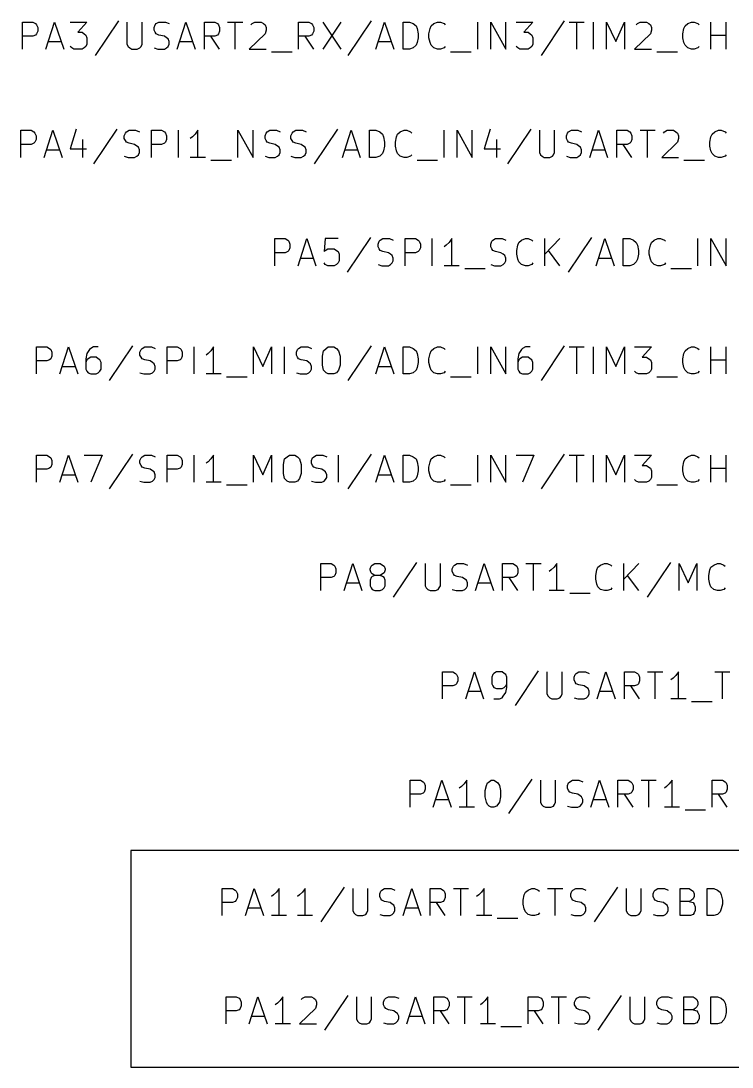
# Model space of a CAD drawing. Extents: x 4000 to 326700, y 4000 to 230000.
# Drawn here: x 119970 to 133110, y 163500 to 182820 of the extents above; entities that cross this region are included whole.
import ezdxf

# ---------------------------------------------------------------- set-up
doc = ezdxf.new("R2010")
doc.units = 0
doc.layers.add('CYAN', color=4, linetype='CONTINUOUS')
doc.layers.add('RED', color=5, linetype='CONTINUOUS')

msp = doc.modelspace()

# ---------------------------------------------------------------- linework, layer by layer
at = {"layer": 'CYAN'}
for p, q in [((120000, 182300), (120000, 182800)), ((120000, 182800), (120190, 182800)), ((120190, 182800), (120240, 182770)), ((120240, 182770), (120260, 182750)), ((120430, 182300), (120590, 182800)), ((120590, 182800), (120760, 182300)), ((120880, 182800), (121190, 182800)), ((121190, 182800), (121020, 182610)), ((121770, 182820), (121340, 182180)), ((121930, 182800), (121930, 182390)), ((122210, 182390), (122210, 182800)), ((122450, 182750), (122470, 182770)), ((122470, 182770), (122520, 182800)), ((122520, 182800), (122640, 182800)), ((122640, 182800), (122710, 182770)), ((122860, 182300), (123020, 182800)), ((123020, 182800), (123190, 182300)), ((123360, 182300), (123360, 182800)), ((123360, 182800), (123550, 182800)), ((123550, 182800), (123600, 182770)), ((123600, 182770), (123620, 182750)), ((123790, 182800), (124070, 182800)), ((123930, 182300), (123930, 182800)), ((124220, 182750), (124240, 182770)), ((124240, 182770), (124290, 182800)), ((124290, 182800), (124410, 182800)), ((124410, 182800), (124450, 182770)), ((124450, 182770), (124480, 182750)), ((125100, 182300), (125100, 182800)), ((125100, 182800), (125290, 182800)), ((125290, 182800), (125340, 182770)), ((125340, 182770), (125360, 182750)), ((125550, 182800), (125880, 182300)), ((125880, 182800), (125550, 182300)), ((126440, 182820), (126010, 182180)), ((126530, 182300), (126690, 182800)), ((126690, 182800), (126860, 182300)), ((127030, 182300), (127030, 182800)), ((127030, 182800), (127150, 182800)), ((127150, 182800), (127220, 182770)), ((127220, 182770), (127270, 182730)), ((127550, 182730), (127600, 182770)), ((127600, 182770), (127670, 182800)), ((127670, 182800), (127720, 182800)), ((127720, 182800), (127790, 182770)), ((127790, 182770), (127810, 182750)), ((128410, 182300), (128410, 182800)), ((128650, 182300), (128650, 182800)), ((128650, 182800), (128930, 182300)), ((128930, 182300), (128930, 182800)), ((129120, 182800), (129430, 182800)), ((129430, 182800), (129260, 182610)), ((130010, 182820), (129580, 182180)), ((130100, 182800), (130380, 182800)), ((130240, 182300), (130240, 182800)), ((130550, 182300), (130550, 182800)), ((130790, 182300), (130790, 182800)), ((130790, 182800), (130960, 182440)), ((130960, 182440), (131120, 182800)), ((131120, 182800), (131120, 182300)), ((131340, 182750), (131360, 182770)), ((131360, 182770), (131410, 182800)), ((131410, 182800), (131530, 182800)), ((131530, 182800), (131570, 182770)), ((131570, 182770), (131600, 182750)), ((132240, 182730), (132290, 182770)), ((132290, 182770), (132360, 182800)), ((132360, 182800), (132410, 182800)), ((132410, 182800), (132480, 182770)), ((132480, 182770), (132500, 182750)), ((132720, 182300), (132720, 182800)), ((133000, 182300), (133000, 182800)), ((120260, 182580), (120240, 182560)), ((120260, 182750), (120280, 182700)), ((120280, 182630), (120260, 182580)), ((120280, 182700), (120280, 182630)), ((121020, 182610), (121100, 182610)), ((121100, 182610), (121140, 182580)), ((121140, 182580), (121170, 182560)), ((122430, 182700), (122450, 182750)), ((122430, 182650), (122430, 182700)), ((122450, 182610), (122430, 182650)), ((122470, 182580), (122450, 182610)), ((122520, 182560), (122470, 182580)), ((123620, 182580), (123600, 182560)), ((123620, 182750), (123640, 182700)), ((123640, 182630), (123620, 182580)), ((123640, 182700), (123640, 182630)), ((124480, 182580), (124190, 182300)), ((124480, 182750), (124500, 182700)), ((124500, 182650), (124480, 182580)), ((124500, 182700), (124500, 182650)), ((125360, 182580), (125340, 182560)), ((125360, 182750), (125380, 182700)), ((125380, 182630), (125360, 182580)), ((125380, 182700), (125380, 182630)), ((127270, 182730), (127290, 182680)), ((127290, 182680), (127310, 182580)), ((127310, 182580), (127310, 182510)), ((127510, 182580), (127530, 182680)), ((127510, 182510), (127510, 182580)), ((127530, 182680), (127550, 182730)), ((129260, 182610), (129340, 182610)), ((129340, 182610), (129380, 182580)), ((129380, 182580), (129410, 182560)), ((131600, 182580), (131310, 182300)), ((131600, 182750), (131620, 182700)), ((131620, 182650), (131600, 182580)), ((131620, 182700), (131620, 182650)), ((132200, 182580), (132220, 182680)), ((132200, 182510), (132200, 182580)), ((132220, 182680), (132240, 182730)), ((120190, 182540), (120000, 182540)), ((120240, 182560), (120190, 182540)), ((120480, 182440), (120710, 182440)), ((121170, 182560), (121190, 182510)), ((121190, 182390), (121170, 182350)), ((121190, 182510), (121190, 182390)), ((121930, 182390), (121950, 182350)), ((122190, 182350), (122210, 182390)), ((122620, 182540), (122520, 182560)), ((122660, 182510), (122620, 182540)), ((122690, 182490), (122660, 182510)), ((122710, 182440), (122690, 182490)), ((122690, 182350), (122710, 182390)), ((122710, 182390), (122710, 182440)), ((122910, 182440), (123140, 182440)), ((123550, 182540), (123360, 182540)), ((123640, 182300), (123480, 182540)), ((123600, 182560), (123550, 182540)), ((125290, 182540), (125100, 182540)), ((125380, 182300), (125220, 182540)), ((125340, 182560), (125290, 182540)), ((126580, 182440), (126810, 182440)), ((127290, 182420), (127270, 182370)), ((127310, 182510), (127290, 182420)), ((127530, 182420), (127510, 182510)), ((127550, 182370), (127530, 182420)), ((129410, 182560), (129430, 182510)), ((129430, 182390), (129410, 182350)), ((129430, 182510), (129430, 182390)), ((132220, 182420), (132200, 182510)), ((132240, 182370), (132220, 182420)), ((132720, 182560), (133000, 182560)), ((120910, 182320), (120880, 182350)), ((120950, 182300), (120910, 182320)), ((121100, 182300), (120950, 182300)), ((121140, 182320), (121100, 182300)), ((121170, 182350), (121140, 182320)), ((121950, 182350), (121980, 182320)), ((121980, 182320), (122020, 182300)), ((122020, 182300), (122120, 182300)), ((122120, 182300), (122170, 182320)), ((122170, 182320), (122190, 182350)), ((122430, 182320), (122500, 182300)), ((122500, 182300), (122620, 182300)), ((122620, 182300), (122660, 182320)), ((122660, 182320), (122690, 182350)), ((124190, 182300), (124500, 182300)), ((124600, 182250), (124980, 182250)), ((127150, 182300), (127030, 182300)), ((127220, 182320), (127150, 182300)), ((127270, 182370), (127220, 182320)), ((127600, 182320), (127550, 182370)), ((127670, 182300), (127600, 182320)), ((127720, 182300), (127670, 182300)), ((127790, 182320), (127720, 182300)), ((127810, 182350), (127790, 182320)), ((127910, 182250), (128290, 182250)), ((129150, 182320), (129120, 182350)), ((129190, 182300), (129150, 182320)), ((129340, 182300), (129190, 182300)), ((129380, 182320), (129340, 182300)), ((129410, 182350), (129380, 182320)), ((131310, 182300), (131620, 182300)), ((131720, 182250), (132100, 182250)), ((132290, 182320), (132240, 182370)), ((132360, 182300), (132290, 182320)), ((132410, 182300), (132360, 182300)), ((132480, 182320), (132410, 182300)), ((132500, 182350), (132480, 182320)), ((119970, 180300), (119970, 180800)), ((119970, 180800), (120160, 180800)), ((120160, 180800), (120210, 180770)), ((120210, 180770), (120230, 180750)), ((120230, 180750), (120250, 180700)), ((120250, 180700), (120250, 180630)), ((120400, 180300), (120560, 180800)), ((120560, 180800), (120730, 180300)), ((120990, 180820), (120880, 180460)), ((121740, 180820), (121310, 180180)), ((121880, 180700), (121900, 180750)), ((121880, 180650), (121880, 180700)), ((121900, 180610), (121880, 180650)), ((121900, 180750), (121920, 180770)), ((121920, 180770), (121970, 180800)), ((121970, 180800), (122090, 180800)), ((122090, 180800), (122160, 180770)), ((122380, 180300), (122380, 180800)), ((122380, 180800), (122570, 180800)), ((122570, 180800), (122620, 180770)), ((122620, 180770), (122640, 180750)), ((122640, 180750), (122660, 180700)), ((122660, 180700), (122660, 180630)), ((122880, 180300), (122880, 180800)), ((123140, 180680), (123100, 180650)), ((123190, 180730), (123140, 180680)), ((123240, 180800), (123190, 180730)), ((123240, 180300), (123240, 180800)), ((123980, 180300), (123980, 180800)), ((123980, 180800), (124260, 180300)), ((124260, 180300), (124260, 180800)), ((124480, 180700), (124500, 180750)), ((124480, 180650), (124480, 180700)), ((124500, 180610), (124480, 180650)), ((124500, 180750), (124520, 180770)), ((124520, 180770), (124570, 180800)), ((124570, 180800), (124690, 180800)), ((124690, 180800), (124760, 180770)), ((124960, 180700), (124980, 180750)), ((124960, 180650), (124960, 180700)), ((124980, 180610), (124960, 180650)), ((124980, 180750), (125000, 180770)), ((125000, 180770), (125050, 180800)), ((125050, 180800), (125170, 180800)), ((125170, 180800), (125240, 180770)), ((125820, 180820), (125390, 180180)), ((125910, 180300), (126070, 180800)), ((126070, 180800), (126240, 180300)), ((126410, 180300), (126410, 180800)), ((126410, 180800), (126530, 180800)), ((126530, 180800), (126600, 180770)), ((126600, 180770), (126650, 180730)), ((126650, 180730), (126670, 180680)), ((126670, 180680), (126690, 180580)), ((126890, 180580), (126910, 180680)), ((126910, 180680), (126930, 180730)), ((126930, 180730), (126980, 180770)), ((126980, 180770), (127050, 180800)), ((127050, 180800), (127100, 180800)), ((127100, 180800), (127170, 180770)), ((127170, 180770), (127190, 180750)), ((127790, 180300), (127790, 180800)), ((128030, 180300), (128030, 180800)), ((128030, 180800), (128310, 180300)), ((128310, 180300), (128310, 180800)), ((128640, 180820), (128530, 180460)), ((129390, 180820), (128960, 180180)), ((129550, 180800), (129550, 180390)), ((129830, 180390), (129830, 180800)), ((130050, 180700), (130070, 180750)), ((130050, 180650), (130050, 180700)), ((130070, 180610), (130050, 180650)), ((130070, 180750), (130090, 180770)), ((130090, 180770), (130140, 180800)), ((130140, 180800), (130260, 180800)), ((130260, 180800), (130330, 180770)), ((130480, 180300), (130640, 180800)), ((130640, 180800), (130810, 180300)), ((130980, 180300), (130980, 180800)), ((130980, 180800), (131170, 180800)), ((131170, 180800), (131220, 180770)), ((131220, 180770), (131240, 180750)), ((131240, 180750), (131260, 180700)), ((131260, 180700), (131260, 180630)), ((131410, 180800), (131690, 180800)), ((131550, 180300), (131550, 180800)), ((131840, 180750), (131860, 180770)), ((131860, 180770), (131910, 180800)), ((131910, 180800), (132030, 180800)), ((132030, 180800), (132070, 180770)), ((132070, 180770), (132100, 180750)), ((132100, 180750), (132120, 180700)), ((132120, 180650), (132100, 180580)), ((132120, 180700), (132120, 180650)), ((132700, 180580), (132720, 180680)), ((132720, 180680), (132740, 180730)), ((132740, 180730), (132790, 180770)), ((132790, 180770), (132860, 180800)), ((132860, 180800), (132910, 180800)), ((132910, 180800), (132980, 180770)), ((132980, 180770), (133000, 180750)), ((120160, 180540), (119970, 180540)), ((120210, 180560), (120160, 180540)), ((120230, 180580), (120210, 180560)), ((120250, 180630), (120230, 180580)), ((120880, 180460), (121180, 180460)), ((121110, 180630), (121110, 180300)), ((121920, 180580), (121900, 180610)), ((121970, 180560), (121920, 180580)), ((122070, 180540), (121970, 180560)), ((122110, 180510), (122070, 180540)), ((122140, 180490), (122110, 180510)), ((122160, 180440), (122140, 180490)), ((122570, 180540), (122380, 180540)), ((122620, 180560), (122570, 180540)), ((122640, 180580), (122620, 180560)), ((122660, 180630), (122640, 180580)), ((124520, 180580), (124500, 180610)), ((124570, 180560), (124520, 180580)), ((124670, 180540), (124570, 180560)), ((124710, 180510), (124670, 180540)), ((124740, 180490), (124710, 180510)), ((124760, 180440), (124740, 180490)), ((125000, 180580), (124980, 180610)), ((125050, 180560), (125000, 180580)), ((125150, 180540), (125050, 180560)), ((125190, 180510), (125150, 180540)), ((125220, 180490), (125190, 180510)), ((125240, 180440), (125220, 180490)), ((126690, 180510), (126670, 180420)), ((126690, 180580), (126690, 180510)), ((126890, 180510), (126890, 180580)), ((126910, 180420), (126890, 180510)), ((128530, 180460), (128830, 180460)), ((128760, 180630), (128760, 180300)), ((130090, 180580), (130070, 180610)), ((130140, 180560), (130090, 180580)), ((130240, 180540), (130140, 180560)), ((130280, 180510), (130240, 180540)), ((130310, 180490), (130280, 180510)), ((130330, 180440), (130310, 180490)), ((131170, 180540), (130980, 180540)), ((131260, 180300), (131100, 180540)), ((131220, 180560), (131170, 180540)), ((131240, 180580), (131220, 180560)), ((131260, 180630), (131240, 180580)), ((132100, 180580), (131810, 180300)), ((132700, 180510), (132700, 180580)), ((132720, 180420), (132700, 180510)), ((120450, 180440), (120680, 180440)), ((121880, 180320), (121950, 180300)), ((121950, 180300), (122070, 180300)), ((122070, 180300), (122110, 180320)), ((122110, 180320), (122140, 180350)), ((122140, 180350), (122160, 180390)), ((122160, 180390), (122160, 180440)), ((123380, 180300), (123100, 180300)), ((124480, 180320), (124550, 180300)), ((124550, 180300), (124670, 180300)), ((124670, 180300), (124710, 180320)), ((124710, 180320), (124740, 180350)), ((124740, 180350), (124760, 180390)), ((124760, 180390), (124760, 180440)), ((124960, 180320), (125030, 180300)), ((125030, 180300), (125150, 180300)), ((125150, 180300), (125190, 180320)), ((125190, 180320), (125220, 180350)), ((125220, 180350), (125240, 180390)), ((125240, 180390), (125240, 180440)), ((125960, 180440), (126190, 180440)), ((126530, 180300), (126410, 180300)), ((126600, 180320), (126530, 180300)), ((126650, 180370), (126600, 180320)), ((126670, 180420), (126650, 180370)), ((126930, 180370), (126910, 180420)), ((126980, 180320), (126930, 180370)), ((127050, 180300), (126980, 180320)), ((127100, 180300), (127050, 180300)), ((127170, 180320), (127100, 180300)), ((127190, 180350), (127170, 180320)), ((129550, 180390), (129570, 180350)), ((129570, 180350), (129600, 180320)), ((129600, 180320), (129640, 180300)), ((129640, 180300), (129740, 180300)), ((129740, 180300), (129790, 180320)), ((129790, 180320), (129810, 180350)), ((129810, 180350), (129830, 180390)), ((130050, 180320), (130120, 180300)), ((130120, 180300), (130240, 180300)), ((130240, 180300), (130280, 180320)), ((130280, 180320), (130310, 180350)), ((130310, 180350), (130330, 180390)), ((130330, 180390), (130330, 180440)), ((130530, 180440), (130760, 180440)), ((131810, 180300), (132120, 180300)), ((132740, 180370), (132720, 180420)), ((132790, 180320), (132740, 180370)), ((132860, 180300), (132790, 180320)), ((132910, 180300), (132860, 180300)), ((132980, 180320), (132910, 180300)), ((133000, 180350), (132980, 180320)), ((123480, 180250), (123860, 180250)), ((127290, 180250), (127670, 180250)), ((132220, 180250), (132600, 180250)), ((124660, 178300), (124660, 178800)), ((124660, 178800), (124850, 178800)), ((124850, 178800), (124900, 178770)), ((124900, 178770), (124920, 178750)), ((124920, 178750), (124940, 178700)), ((125090, 178300), (125250, 178800)), ((125250, 178800), (125420, 178300)), ((125590, 178800), (125570, 178560)), ((125830, 178800), (125590, 178800)), ((126430, 178820), (126000, 178180)), ((126570, 178700), (126590, 178750)), ((126590, 178750), (126610, 178770)), ((126610, 178770), (126660, 178800)), ((126660, 178800), (126780, 178800)), ((126780, 178800), (126850, 178770)), ((127070, 178300), (127070, 178800)), ((127070, 178800), (127260, 178800)), ((127260, 178800), (127310, 178770)), ((127310, 178770), (127330, 178750)), ((127330, 178750), (127350, 178700)), ((127570, 178300), (127570, 178800)), ((127880, 178730), (127830, 178680)), ((127930, 178800), (127880, 178730)), ((127930, 178300), (127930, 178800)), ((128650, 178700), (128670, 178750)), ((128670, 178750), (128690, 178770)), ((128690, 178770), (128740, 178800)), ((128740, 178800), (128860, 178800)), ((128860, 178800), (128930, 178770)), ((129150, 178680), (129170, 178730)), ((129170, 178730), (129220, 178770)), ((129220, 178770), (129290, 178800)), ((129290, 178800), (129340, 178800)), ((129340, 178800), (129410, 178770)), ((129410, 178770), (129430, 178750)), ((129650, 178300), (129650, 178800)), ((129930, 178800), (129650, 178510)), ((130510, 178820), (130080, 178180)), ((130600, 178300), (130760, 178800)), ((130760, 178800), (130930, 178300)), ((131100, 178300), (131100, 178800)), ((131100, 178800), (131220, 178800)), ((131220, 178800), (131290, 178770)), ((131290, 178770), (131340, 178730)), ((131340, 178730), (131360, 178680)), ((131600, 178680), (131620, 178730)), ((131620, 178730), (131670, 178770)), ((131670, 178770), (131740, 178800)), ((131740, 178800), (131790, 178800)), ((131790, 178800), (131860, 178770)), ((131860, 178770), (131880, 178750)), ((132480, 178300), (132480, 178800)), ((132720, 178300), (132720, 178800)), ((132720, 178800), (133000, 178300)), ((133000, 178300), (133000, 178800)), ((124850, 178540), (124660, 178540)), ((124900, 178560), (124850, 178540)), ((124920, 178580), (124900, 178560)), ((124940, 178630), (124920, 178580)), ((124940, 178700), (124940, 178630)), ((125570, 178560), (125590, 178580)), ((125590, 178580), (125640, 178610)), ((125640, 178610), (125760, 178610)), ((125760, 178610), (125800, 178580)), ((125800, 178580), (125830, 178560)), ((125830, 178560), (125850, 178510)), ((126570, 178650), (126570, 178700)), ((126590, 178610), (126570, 178650)), ((126610, 178580), (126590, 178610)), ((126660, 178560), (126610, 178580)), ((126760, 178540), (126660, 178560)), ((126800, 178510), (126760, 178540)), ((127260, 178540), (127070, 178540)), ((127310, 178560), (127260, 178540)), ((127330, 178580), (127310, 178560)), ((127350, 178630), (127330, 178580)), ((127350, 178700), (127350, 178630)), ((127830, 178680), (127790, 178650)), ((128650, 178650), (128650, 178700)), ((128670, 178610), (128650, 178650)), ((128690, 178580), (128670, 178610)), ((128740, 178560), (128690, 178580)), ((128840, 178540), (128740, 178560)), ((128880, 178510), (128840, 178540)), ((129130, 178580), (129150, 178680)), ((129130, 178510), (129130, 178580)), ((129930, 178300), (129720, 178580)), ((131360, 178680), (131380, 178580)), ((131380, 178580), (131380, 178510)), ((131580, 178580), (131600, 178680)), ((131580, 178510), (131580, 178580)), ((125140, 178440), (125370, 178440)), ((125590, 178320), (125570, 178350)), ((125830, 178350), (125800, 178320)), ((125850, 178390), (125830, 178350)), ((125850, 178510), (125850, 178390)), ((126830, 178490), (126800, 178510)), ((126800, 178320), (126830, 178350)), ((126850, 178440), (126830, 178490)), ((126830, 178350), (126850, 178390)), ((126850, 178390), (126850, 178440)), ((128910, 178490), (128880, 178510)), ((128880, 178320), (128910, 178350)), ((128930, 178440), (128910, 178490)), ((128910, 178350), (128930, 178390)), ((128930, 178390), (128930, 178440)), ((129150, 178420), (129130, 178510)), ((129170, 178370), (129150, 178420)), ((129220, 178320), (129170, 178370)), ((129430, 178350), (129410, 178320)), ((130650, 178440), (130880, 178440)), ((131340, 178370), (131290, 178320)), ((131360, 178420), (131340, 178370)), ((131380, 178510), (131360, 178420)), ((131600, 178420), (131580, 178510)), ((131620, 178370), (131600, 178420)), ((131670, 178320), (131620, 178370)), ((131880, 178350), (131860, 178320)), ((125640, 178300), (125590, 178320)), ((125760, 178300), (125640, 178300)), ((125800, 178320), (125760, 178300)), ((126570, 178320), (126640, 178300)), ((126640, 178300), (126760, 178300)), ((126760, 178300), (126800, 178320)), ((128070, 178300), (127790, 178300)), ((128170, 178250), (128550, 178250)), ((128650, 178320), (128720, 178300)), ((128720, 178300), (128840, 178300)), ((128840, 178300), (128880, 178320)), ((129290, 178300), (129220, 178320)), ((129340, 178300), (129290, 178300)), ((129410, 178320), (129340, 178300)), ((131220, 178300), (131100, 178300)), ((131290, 178320), (131220, 178300)), ((131740, 178300), (131670, 178320)), ((131790, 178300), (131740, 178300)), ((131860, 178320), (131790, 178300)), ((131980, 178250), (132360, 178250)), ((120260, 176300), (120260, 176800)), ((120260, 176800), (120450, 176800)), ((120450, 176800), (120500, 176770)), ((120690, 176300), (120850, 176800)), ((120850, 176800), (121020, 176300)), ((121310, 176800), (121260, 176770)), ((121400, 176800), (121310, 176800)), ((122030, 176820), (121600, 176180)), ((122210, 176770), (122260, 176800)), ((122260, 176800), (122380, 176800)), ((122380, 176800), (122450, 176770)), ((122670, 176300), (122670, 176800)), ((122670, 176800), (122860, 176800)), ((122860, 176800), (122910, 176770)), ((123170, 176300), (123170, 176800)), ((123530, 176800), (123480, 176730)), ((123530, 176300), (123530, 176800)), ((124270, 176300), (124270, 176800)), ((124270, 176800), (124440, 176440)), ((124440, 176440), (124600, 176800)), ((124600, 176800), (124600, 176300)), ((124840, 176300), (124840, 176800)), ((125100, 176770), (125150, 176800)), ((125150, 176800), (125270, 176800)), ((125270, 176800), (125340, 176770)), ((125610, 176770), (125650, 176800)), ((125650, 176800), (125750, 176800)), ((125750, 176800), (125800, 176770)), ((126440, 176820), (126010, 176180)), ((126530, 176300), (126690, 176800)), ((126690, 176800), (126860, 176300)), ((127030, 176300), (127030, 176800)), ((127030, 176800), (127150, 176800)), ((127150, 176800), (127220, 176770)), ((127600, 176770), (127670, 176800)), ((127670, 176800), (127720, 176800)), ((127720, 176800), (127790, 176770)), ((128410, 176300), (128410, 176800)), ((128650, 176300), (128650, 176800)), ((128650, 176800), (128930, 176300)), ((128930, 176300), (128930, 176800)), ((129290, 176800), (129240, 176770)), ((129380, 176800), (129290, 176800)), ((130010, 176820), (129580, 176180)), ((130100, 176800), (130380, 176800)), ((130240, 176300), (130240, 176800)), ((130550, 176300), (130550, 176800)), ((130790, 176300), (130790, 176800)), ((130790, 176800), (130960, 176440)), ((130960, 176440), (131120, 176800)), ((131120, 176800), (131120, 176300)), ((131310, 176800), (131620, 176800)), ((131620, 176800), (131450, 176610)), ((132290, 176770), (132360, 176800)), ((132360, 176800), (132410, 176800)), ((132410, 176800), (132480, 176770)), ((132720, 176300), (132720, 176800)), ((133000, 176300), (133000, 176800)), ((120500, 176770), (120520, 176750)), ((120520, 176750), (120540, 176700)), ((120540, 176630), (120520, 176580)), ((120540, 176700), (120540, 176630)), ((121190, 176680), (121170, 176580)), ((121240, 176750), (121190, 176680)), ((121260, 176610), (121210, 176580)), ((121260, 176770), (121240, 176750)), ((121360, 176610), (121260, 176610)), ((121400, 176580), (121360, 176610)), ((122170, 176700), (122190, 176750)), ((122170, 176650), (122170, 176700)), ((122190, 176610), (122170, 176650)), ((122190, 176750), (122210, 176770)), ((122210, 176580), (122190, 176610)), ((122910, 176770), (122930, 176750)), ((122930, 176750), (122950, 176700)), ((122950, 176630), (122930, 176580)), ((122950, 176700), (122950, 176630)), ((123430, 176680), (123390, 176650)), ((123480, 176730), (123430, 176680)), ((125060, 176700), (125080, 176750)), ((125060, 176650), (125060, 176700)), ((125080, 176610), (125060, 176650)), ((125080, 176750), (125100, 176770)), ((125100, 176580), (125080, 176610)), ((125540, 176630), (125560, 176730)), ((125540, 176460), (125540, 176630)), ((125560, 176730), (125610, 176770)), ((125800, 176770), (125840, 176730)), ((125840, 176730), (125870, 176630)), ((125870, 176630), (125870, 176460)), ((127220, 176770), (127270, 176730)), ((127270, 176730), (127290, 176680)), ((127290, 176680), (127310, 176580)), ((127510, 176580), (127530, 176680)), ((127530, 176680), (127550, 176730)), ((127550, 176730), (127600, 176770)), ((127790, 176770), (127810, 176750)), ((129170, 176680), (129150, 176580)), ((129220, 176750), (129170, 176680)), ((129240, 176610), (129190, 176580)), ((129240, 176770), (129220, 176750)), ((129340, 176610), (129240, 176610)), ((129380, 176580), (129340, 176610)), ((131450, 176610), (131530, 176610)), ((131530, 176610), (131570, 176580)), ((132200, 176580), (132220, 176680)), ((132220, 176680), (132240, 176730)), ((132240, 176730), (132290, 176770)), ((132480, 176770), (132500, 176750)), ((120450, 176540), (120260, 176540)), ((120500, 176560), (120450, 176540)), ((120520, 176580), (120500, 176560)), ((120740, 176440), (120970, 176440)), ((121170, 176580), (121170, 176390)), ((121190, 176560), (121170, 176510)), ((121210, 176580), (121190, 176560)), ((121430, 176560), (121400, 176580)), ((121450, 176510), (121430, 176560)), ((121450, 176390), (121450, 176510)), ((122260, 176560), (122210, 176580)), ((122360, 176540), (122260, 176560)), ((122400, 176510), (122360, 176540)), ((122430, 176490), (122400, 176510)), ((122450, 176440), (122430, 176490)), ((122450, 176390), (122450, 176440)), ((122860, 176540), (122670, 176540)), ((122910, 176560), (122860, 176540)), ((122930, 176580), (122910, 176560)), ((125150, 176560), (125100, 176580)), ((125250, 176540), (125150, 176560)), ((125290, 176510), (125250, 176540)), ((125320, 176490), (125290, 176510)), ((125340, 176440), (125320, 176490)), ((125340, 176390), (125340, 176440)), ((125560, 176370), (125540, 176460)), ((125870, 176460), (125840, 176370)), ((126580, 176440), (126810, 176440)), ((127290, 176420), (127270, 176370)), ((127310, 176510), (127290, 176420)), ((127310, 176580), (127310, 176510)), ((127510, 176510), (127510, 176580)), ((127530, 176420), (127510, 176510)), ((127550, 176370), (127530, 176420)), ((129150, 176580), (129150, 176390)), ((129170, 176560), (129150, 176510)), ((129190, 176580), (129170, 176560)), ((129410, 176560), (129380, 176580)), ((129430, 176510), (129410, 176560)), ((129430, 176390), (129430, 176510)), ((131570, 176580), (131600, 176560)), ((131600, 176560), (131620, 176510)), ((131620, 176510), (131620, 176390)), ((132200, 176510), (132200, 176580)), ((132220, 176420), (132200, 176510)), ((132240, 176370), (132220, 176420)), ((132720, 176560), (133000, 176560)), ((121170, 176390), (121190, 176350)), ((121190, 176350), (121210, 176320)), ((121210, 176320), (121260, 176300)), ((121260, 176300), (121360, 176300)), ((121360, 176300), (121400, 176320)), ((121400, 176320), (121430, 176350)), ((121430, 176350), (121450, 176390)), ((122170, 176320), (122240, 176300)), ((122240, 176300), (122360, 176300)), ((122360, 176300), (122400, 176320)), ((122400, 176320), (122430, 176350)), ((122430, 176350), (122450, 176390)), ((123670, 176300), (123390, 176300)), ((123770, 176250), (124150, 176250)), ((125060, 176320), (125130, 176300)), ((125130, 176300), (125250, 176300)), ((125250, 176300), (125290, 176320)), ((125290, 176320), (125320, 176350)), ((125320, 176350), (125340, 176390)), ((125610, 176320), (125560, 176370)), ((125650, 176300), (125610, 176320)), ((125750, 176300), (125650, 176300)), ((125800, 176320), (125750, 176300)), ((125840, 176370), (125800, 176320)), ((127150, 176300), (127030, 176300)), ((127220, 176320), (127150, 176300)), ((127270, 176370), (127220, 176320)), ((127600, 176320), (127550, 176370)), ((127670, 176300), (127600, 176320)), ((127720, 176300), (127670, 176300)), ((127790, 176320), (127720, 176300)), ((127810, 176350), (127790, 176320)), ((127910, 176250), (128290, 176250)), ((129150, 176390), (129170, 176350)), ((129170, 176350), (129190, 176320)), ((129190, 176320), (129240, 176300)), ((129240, 176300), (129340, 176300)), ((129340, 176300), (129380, 176320)), ((129380, 176320), (129410, 176350)), ((129410, 176350), (129430, 176390)), ((131340, 176320), (131310, 176350)), ((131380, 176300), (131340, 176320)), ((131530, 176300), (131380, 176300)), ((131570, 176320), (131530, 176300)), ((131600, 176350), (131570, 176320)), ((131620, 176390), (131600, 176350)), ((131720, 176250), (132100, 176250)), ((132290, 176320), (132240, 176370)), ((132360, 176300), (132290, 176320)), ((132410, 176300), (132360, 176300)), ((132480, 176320), (132410, 176300)), ((132500, 176350), (132480, 176320)), ((120260, 174300), (120260, 174800)), ((120260, 174800), (120450, 174800)), ((120450, 174800), (120500, 174770)), ((120500, 174770), (120520, 174750)), ((120520, 174750), (120540, 174700)), ((120540, 174700), (120540, 174630)), ((120690, 174300), (120850, 174800)), ((120850, 174800), (121020, 174300)), ((121140, 174800), (121470, 174800)), ((121470, 174800), (121260, 174300)), ((122030, 174820), (121600, 174180)), ((122170, 174700), (122190, 174750)), ((122170, 174650), (122170, 174700)), ((122190, 174750), (122210, 174770)), ((122210, 174770), (122260, 174800)), ((122260, 174800), (122380, 174800)), ((122380, 174800), (122450, 174770)), ((122670, 174300), (122670, 174800)), ((122670, 174800), (122860, 174800)), ((122860, 174800), (122910, 174770)), ((122910, 174770), (122930, 174750)), ((122930, 174750), (122950, 174700)), ((122950, 174700), (122950, 174630)), ((123170, 174300), (123170, 174800)), ((123430, 174680), (123390, 174650)), ((123480, 174730), (123430, 174680)), ((123530, 174800), (123480, 174730)), ((123530, 174300), (123530, 174800)), ((124270, 174300), (124270, 174800)), ((124270, 174800), (124440, 174440)), ((124440, 174440), (124600, 174800)), ((124600, 174800), (124600, 174300)), ((124820, 174630), (124840, 174730)), ((124840, 174730), (124890, 174770)), ((124890, 174770), (124930, 174800)), ((124930, 174800), (125030, 174800)), ((125030, 174800), (125080, 174770)), ((125080, 174770), (125120, 174730)), ((125120, 174730), (125150, 174630)), ((125340, 174700), (125360, 174750)), ((125340, 174650), (125340, 174700)), ((125360, 174750), (125380, 174770)), ((125380, 174770), (125430, 174800)), ((125430, 174800), (125550, 174800)), ((125550, 174800), (125620, 174770)), ((125840, 174300), (125840, 174800)), ((126440, 174820), (126010, 174180)), ((126530, 174300), (126690, 174800)), ((126690, 174800), (126860, 174300)), ((127030, 174300), (127030, 174800)), ((127030, 174800), (127150, 174800)), ((127150, 174800), (127220, 174770)), ((127220, 174770), (127270, 174730)), ((127270, 174730), (127290, 174680)), ((127290, 174680), (127310, 174580)), ((127510, 174580), (127530, 174680)), ((127530, 174680), (127550, 174730)), ((127550, 174730), (127600, 174770)), ((127600, 174770), (127670, 174800)), ((127670, 174800), (127720, 174800)), ((127720, 174800), (127790, 174770)), ((127790, 174770), (127810, 174750)), ((128410, 174300), (128410, 174800)), ((128650, 174300), (128650, 174800)), ((128650, 174800), (128930, 174300)), ((128930, 174300), (128930, 174800)), ((129120, 174800), (129450, 174800)), ((129450, 174800), (129240, 174300)), ((130010, 174820), (129580, 174180)), ((130100, 174800), (130380, 174800)), ((130240, 174300), (130240, 174800)), ((130550, 174300), (130550, 174800)), ((130790, 174300), (130790, 174800)), ((130790, 174800), (130960, 174440)), ((130960, 174440), (131120, 174800)), ((131120, 174800), (131120, 174300)), ((131310, 174800), (131620, 174800)), ((131620, 174800), (131450, 174610)), ((132200, 174580), (132220, 174680)), ((132220, 174680), (132240, 174730)), ((132240, 174730), (132290, 174770)), ((132290, 174770), (132360, 174800)), ((132360, 174800), (132410, 174800)), ((132410, 174800), (132480, 174770)), ((132480, 174770), (132500, 174750)), ((132720, 174300), (132720, 174800)), ((133000, 174300), (133000, 174800)), ((120450, 174540), (120260, 174540)), ((120500, 174560), (120450, 174540)), ((120520, 174580), (120500, 174560)), ((120540, 174630), (120520, 174580)), ((122190, 174610), (122170, 174650)), ((122210, 174580), (122190, 174610)), ((122260, 174560), (122210, 174580)), ((122360, 174540), (122260, 174560)), ((122400, 174510), (122360, 174540)), ((122430, 174490), (122400, 174510)), ((122450, 174440), (122430, 174490)), ((122860, 174540), (122670, 174540)), ((122910, 174560), (122860, 174540)), ((122930, 174580), (122910, 174560)), ((122950, 174630), (122930, 174580)), ((124820, 174460), (124820, 174630)), ((124840, 174370), (124820, 174460)), ((125150, 174460), (125120, 174370)), ((125150, 174630), (125150, 174460)), ((125360, 174610), (125340, 174650)), ((125380, 174580), (125360, 174610)), ((125430, 174560), (125380, 174580)), ((125530, 174540), (125430, 174560)), ((125570, 174510), (125530, 174540)), ((125600, 174490), (125570, 174510)), ((125620, 174440), (125600, 174490)), ((127310, 174510), (127290, 174420)), ((127310, 174580), (127310, 174510)), ((127510, 174510), (127510, 174580)), ((127530, 174420), (127510, 174510)), ((131450, 174610), (131530, 174610)), ((131530, 174610), (131570, 174580)), ((131570, 174580), (131600, 174560)), ((131600, 174560), (131620, 174510)), ((131620, 174510), (131620, 174390)), ((132200, 174510), (132200, 174580)), ((132220, 174420), (132200, 174510)), ((132720, 174560), (133000, 174560)), ((120740, 174440), (120970, 174440)), ((122170, 174320), (122240, 174300)), ((122240, 174300), (122360, 174300)), ((122360, 174300), (122400, 174320)), ((122400, 174320), (122430, 174350)), ((122430, 174350), (122450, 174390)), ((122450, 174390), (122450, 174440)), ((123670, 174300), (123390, 174300)), ((124890, 174320), (124840, 174370)), ((124930, 174300), (124890, 174320)), ((125030, 174300), (124930, 174300)), ((125080, 174320), (125030, 174300)), ((125120, 174370), (125080, 174320)), ((125340, 174320), (125410, 174300)), ((125410, 174300), (125530, 174300)), ((125530, 174300), (125570, 174320)), ((125570, 174320), (125600, 174350)), ((125600, 174350), (125620, 174390)), ((125620, 174390), (125620, 174440)), ((126580, 174440), (126810, 174440)), ((127150, 174300), (127030, 174300)), ((127220, 174320), (127150, 174300)), ((127270, 174370), (127220, 174320)), ((127290, 174420), (127270, 174370)), ((127550, 174370), (127530, 174420)), ((127600, 174320), (127550, 174370)), ((127670, 174300), (127600, 174320)), ((127720, 174300), (127670, 174300)), ((127790, 174320), (127720, 174300)), ((127810, 174350), (127790, 174320)), ((131340, 174320), (131310, 174350)), ((131380, 174300), (131340, 174320)), ((131530, 174300), (131380, 174300)), ((131570, 174320), (131530, 174300)), ((131600, 174350), (131570, 174320)), ((131620, 174390), (131600, 174350)), ((132240, 174370), (132220, 174420)), ((132290, 174320), (132240, 174370)), ((132360, 174300), (132290, 174320)), ((132410, 174300), (132360, 174300)), ((132480, 174320), (132410, 174300)), ((132500, 174350), (132480, 174320)), ((123770, 174250), (124150, 174250)), ((127910, 174250), (128290, 174250)), ((131720, 174250), (132100, 174250)), ((125510, 172300), (125510, 172800)), ((125510, 172800), (125700, 172800)), ((125700, 172800), (125750, 172770)), ((125750, 172770), (125770, 172750)), ((125770, 172750), (125790, 172700)), ((125940, 172300), (126100, 172800)), ((126100, 172800), (126270, 172300)), ((126420, 172700), (126440, 172750)), ((126440, 172750), (126460, 172770)), ((126460, 172770), (126510, 172800)), ((126510, 172800), (126610, 172800)), ((126610, 172800), (126650, 172770)), ((126650, 172770), (126680, 172750)), ((126680, 172750), (126700, 172700)), ((127280, 172820), (126850, 172180)), ((127440, 172800), (127440, 172390)), ((127720, 172390), (127720, 172800)), ((127940, 172700), (127960, 172750)), ((127960, 172750), (127980, 172770)), ((127980, 172770), (128030, 172800)), ((128030, 172800), (128150, 172800)), ((128150, 172800), (128220, 172770)), ((128370, 172300), (128530, 172800)), ((128530, 172800), (128700, 172300)), ((128870, 172300), (128870, 172800)), ((128870, 172800), (129060, 172800)), ((129060, 172800), (129110, 172770)), ((129110, 172770), (129130, 172750)), ((129130, 172750), (129150, 172700)), ((129300, 172800), (129580, 172800)), ((129440, 172300), (129440, 172800)), ((129820, 172730), (129770, 172680)), ((129870, 172800), (129820, 172730)), ((129870, 172300), (129870, 172800)), ((130610, 172680), (130630, 172730)), ((130630, 172730), (130680, 172770)), ((130680, 172770), (130750, 172800)), ((130750, 172800), (130800, 172800)), ((130800, 172800), (130870, 172770)), ((130870, 172770), (130890, 172750)), ((131110, 172300), (131110, 172800)), ((131390, 172800), (131110, 172510)), ((131970, 172820), (131540, 172180)), ((132130, 172300), (132130, 172800)), ((132130, 172800), (132300, 172440)), ((132300, 172440), (132460, 172800)), ((132460, 172800), (132460, 172300)), ((132700, 172680), (132720, 172730)), ((132720, 172730), (132770, 172770)), ((132770, 172770), (132840, 172800)), ((132840, 172800), (132890, 172800)), ((132890, 172800), (132960, 172770)), ((132960, 172770), (132980, 172750)), ((125700, 172540), (125510, 172540)), ((125750, 172560), (125700, 172540)), ((125770, 172580), (125750, 172560)), ((125790, 172630), (125770, 172580)), ((125790, 172700), (125790, 172630)), ((126420, 172680), (126420, 172700)), ((126440, 172630), (126420, 172680)), ((126440, 172540), (126420, 172490)), ((126460, 172610), (126440, 172630)), ((126460, 172560), (126440, 172540)), ((126510, 172580), (126460, 172610)), ((126510, 172580), (126460, 172560)), ((126610, 172580), (126510, 172580)), ((126650, 172610), (126610, 172580)), ((126650, 172560), (126610, 172580)), ((126680, 172630), (126650, 172610)), ((126680, 172540), (126650, 172560)), ((126700, 172680), (126680, 172630)), ((126700, 172490), (126680, 172540)), ((126700, 172700), (126700, 172680)), ((127940, 172650), (127940, 172700)), ((127960, 172610), (127940, 172650)), ((127980, 172580), (127960, 172610)), ((128030, 172560), (127980, 172580)), ((128130, 172540), (128030, 172560)), ((128170, 172510), (128130, 172540)), ((129060, 172540), (128870, 172540)), ((129150, 172300), (128990, 172540)), ((129110, 172560), (129060, 172540)), ((129130, 172580), (129110, 172560)), ((129150, 172630), (129130, 172580)), ((129150, 172700), (129150, 172630)), ((129770, 172680), (129730, 172650)), ((130590, 172580), (130610, 172680)), ((130590, 172510), (130590, 172580)), ((131390, 172300), (131180, 172580)), ((132680, 172580), (132700, 172680)), ((132680, 172510), (132680, 172580)), ((125990, 172440), (126220, 172440)), ((126420, 172490), (126420, 172390)), ((126420, 172390), (126440, 172350)), ((126440, 172350), (126460, 172320)), ((126650, 172320), (126680, 172350)), ((126680, 172350), (126700, 172390)), ((126700, 172390), (126700, 172490)), ((127440, 172390), (127460, 172350)), ((127460, 172350), (127490, 172320)), ((127680, 172320), (127700, 172350)), ((127700, 172350), (127720, 172390)), ((128200, 172490), (128170, 172510)), ((128170, 172320), (128200, 172350)), ((128220, 172440), (128200, 172490)), ((128200, 172350), (128220, 172390)), ((128220, 172390), (128220, 172440)), ((128420, 172440), (128650, 172440)), ((130610, 172420), (130590, 172510)), ((130630, 172370), (130610, 172420)), ((130680, 172320), (130630, 172370)), ((130890, 172350), (130870, 172320)), ((132700, 172420), (132680, 172510)), ((132720, 172370), (132700, 172420)), ((132770, 172320), (132720, 172370)), ((132980, 172350), (132960, 172320)), ((126460, 172320), (126510, 172300)), ((126510, 172300), (126610, 172300)), ((126610, 172300), (126650, 172320)), ((127490, 172320), (127530, 172300)), ((127530, 172300), (127630, 172300)), ((127630, 172300), (127680, 172320)), ((127940, 172320), (128010, 172300)), ((128010, 172300), (128130, 172300)), ((128130, 172300), (128170, 172320)), ((130010, 172300), (129730, 172300)), ((130110, 172250), (130490, 172250)), ((130750, 172300), (130680, 172320)), ((130800, 172300), (130750, 172300)), ((130870, 172320), (130800, 172300)), ((132840, 172300), (132770, 172320)), ((132890, 172300), (132840, 172300)), ((132960, 172320), (132890, 172300)), ((127760, 170300), (127760, 170800)), ((127760, 170800), (127950, 170800)), ((127950, 170800), (128000, 170770)), ((128190, 170300), (128350, 170800)), ((128350, 170800), (128520, 170300)), ((128760, 170800), (128710, 170770)), ((128860, 170800), (128760, 170800)), ((128900, 170770), (128860, 170800)), ((129530, 170820), (129100, 170180)), ((129690, 170800), (129690, 170390)), ((129970, 170390), (129970, 170800)), ((130230, 170770), (130280, 170800)), ((130280, 170800), (130400, 170800)), ((130400, 170800), (130470, 170770)), ((130620, 170300), (130780, 170800)), ((130780, 170800), (130950, 170300)), ((131120, 170300), (131120, 170800)), ((131120, 170800), (131310, 170800)), ((131310, 170800), (131360, 170770)), ((131550, 170800), (131830, 170800)), ((131690, 170300), (131690, 170800)), ((132120, 170800), (132070, 170730)), ((132120, 170300), (132120, 170800)), ((132790, 170800), (133070, 170800)), ((132930, 170300), (132930, 170800)), ((128000, 170770), (128020, 170750)), ((128020, 170750), (128040, 170700)), ((128040, 170630), (128020, 170580)), ((128040, 170700), (128040, 170630)), ((128690, 170750), (128670, 170700)), ((128670, 170700), (128670, 170580)), ((128710, 170770), (128690, 170750)), ((128930, 170750), (128900, 170770)), ((128950, 170700), (128930, 170750)), ((128950, 170510), (128950, 170700)), ((130190, 170700), (130210, 170750)), ((130190, 170650), (130190, 170700)), ((130210, 170610), (130190, 170650)), ((130210, 170750), (130230, 170770)), ((130230, 170580), (130210, 170610)), ((131360, 170770), (131380, 170750)), ((131380, 170750), (131400, 170700)), ((131400, 170630), (131380, 170580)), ((131400, 170700), (131400, 170630)), ((132020, 170680), (131980, 170650)), ((132070, 170730), (132020, 170680)), ((127950, 170540), (127760, 170540)), ((128000, 170560), (127950, 170540)), ((128020, 170580), (128000, 170560)), ((128240, 170440), (128470, 170440)), ((128670, 170580), (128690, 170540)), ((128690, 170540), (128710, 170510)), ((128710, 170510), (128760, 170490)), ((128760, 170490), (128860, 170490)), ((128860, 170490), (128900, 170510)), ((128880, 170350), (128930, 170420)), ((128900, 170510), (128930, 170540)), ((128930, 170540), (128950, 170580)), ((128930, 170420), (128950, 170510)), ((130280, 170560), (130230, 170580)), ((130380, 170540), (130280, 170560)), ((130420, 170510), (130380, 170540)), ((130450, 170490), (130420, 170510)), ((130470, 170440), (130450, 170490)), ((130470, 170390), (130470, 170440)), ((130670, 170440), (130900, 170440)), ((131310, 170540), (131120, 170540)), ((131400, 170300), (131240, 170540)), ((131360, 170560), (131310, 170540)), ((131380, 170580), (131360, 170560)), ((128710, 170300), (128810, 170300)), ((128810, 170300), (128860, 170320)), ((128860, 170320), (128880, 170350)), ((129690, 170390), (129710, 170350)), ((129710, 170350), (129740, 170320)), ((129740, 170320), (129780, 170300)), ((129780, 170300), (129880, 170300)), ((129880, 170300), (129930, 170320)), ((129930, 170320), (129950, 170350)), ((129950, 170350), (129970, 170390)), ((130190, 170320), (130260, 170300)), ((130260, 170300), (130380, 170300)), ((130380, 170300), (130420, 170320)), ((130420, 170320), (130450, 170350)), ((130450, 170350), (130470, 170390)), ((132260, 170300), (131980, 170300)), ((132360, 170250), (132740, 170250)), ((127160, 168300), (127160, 168800)), ((127160, 168800), (127350, 168800)), ((127350, 168800), (127400, 168770)), ((127400, 168770), (127420, 168750)), ((127420, 168750), (127440, 168700)), ((127440, 168700), (127440, 168630)), ((127590, 168300), (127750, 168800)), ((127750, 168800), (127920, 168300)), ((128110, 168680), (128070, 168650)), ((128160, 168730), (128110, 168680)), ((128210, 168800), (128160, 168730)), ((128210, 168300), (128210, 168800)), ((128550, 168610), (128570, 168700)), ((128570, 168700), (128590, 168750)), ((128590, 168750), (128620, 168770)), ((128620, 168770), (128660, 168800)), ((128660, 168800), (128710, 168800)), ((128710, 168800), (128760, 168770)), ((128760, 168770), (128780, 168750)), ((128780, 168750), (128810, 168700)), ((128810, 168700), (128830, 168610)), ((129410, 168820), (128980, 168180)), ((129570, 168800), (129570, 168390)), ((129850, 168390), (129850, 168800)), ((130070, 168700), (130090, 168750)), ((130070, 168650), (130070, 168700)), ((130090, 168750), (130110, 168770)), ((130110, 168770), (130160, 168800)), ((130160, 168800), (130280, 168800)), ((130280, 168800), (130350, 168770)), ((130500, 168300), (130660, 168800)), ((130660, 168800), (130830, 168300)), ((131000, 168300), (131000, 168800)), ((131000, 168800), (131190, 168800)), ((131190, 168800), (131240, 168770)), ((131240, 168770), (131260, 168750)), ((131260, 168750), (131280, 168700)), ((131280, 168700), (131280, 168630)), ((131430, 168800), (131710, 168800)), ((131570, 168300), (131570, 168800)), ((131900, 168680), (131860, 168650)), ((131950, 168730), (131900, 168680)), ((132000, 168800), (131950, 168730)), ((132000, 168300), (132000, 168800)), ((132740, 168300), (132740, 168800)), ((132740, 168800), (132930, 168800)), ((132930, 168800), (132980, 168770)), ((132980, 168770), (133000, 168750)), ((133000, 168750), (133020, 168700)), ((133020, 168700), (133020, 168630)), ((127350, 168540), (127160, 168540)), ((127400, 168560), (127350, 168540)), ((127420, 168580), (127400, 168560)), ((127440, 168630), (127420, 168580)), ((128550, 168490), (128550, 168610)), ((128570, 168390), (128550, 168490)), ((128830, 168490), (128810, 168390)), ((128830, 168610), (128830, 168490)), ((130090, 168610), (130070, 168650)), ((130110, 168580), (130090, 168610)), ((130160, 168560), (130110, 168580)), ((130260, 168540), (130160, 168560)), ((130300, 168510), (130260, 168540)), ((130330, 168490), (130300, 168510)), ((130350, 168440), (130330, 168490)), ((131190, 168540), (131000, 168540)), ((131280, 168300), (131120, 168540)), ((131240, 168560), (131190, 168540)), ((131260, 168580), (131240, 168560)), ((131280, 168630), (131260, 168580)), ((132930, 168540), (132740, 168540)), ((133020, 168300), (132860, 168540)), ((132980, 168560), (132930, 168540)), ((133000, 168580), (132980, 168560)), ((133020, 168630), (133000, 168580)), ((127640, 168440), (127870, 168440)), ((128350, 168300), (128070, 168300)), ((128590, 168350), (128570, 168390)), ((128620, 168320), (128590, 168350)), ((128660, 168300), (128620, 168320)), ((128710, 168300), (128660, 168300)), ((128760, 168320), (128710, 168300)), ((128780, 168350), (128760, 168320)), ((128810, 168390), (128780, 168350)), ((129570, 168390), (129590, 168350)), ((129590, 168350), (129620, 168320)), ((129620, 168320), (129660, 168300)), ((129660, 168300), (129760, 168300)), ((129760, 168300), (129810, 168320)), ((129810, 168320), (129830, 168350)), ((129830, 168350), (129850, 168390)), ((130070, 168320), (130140, 168300)), ((130140, 168300), (130260, 168300)), ((130260, 168300), (130300, 168320)), ((130300, 168320), (130330, 168350)), ((130330, 168350), (130350, 168390)), ((130350, 168390), (130350, 168440)), ((130550, 168440), (130780, 168440)), ((132140, 168300), (131860, 168300)), ((132240, 168250), (132620, 168250)), ((123690, 166300), (123690, 166800)), ((123690, 166800), (123880, 166800)), ((123880, 166800), (123930, 166770)), ((123930, 166770), (123950, 166750)), ((123950, 166750), (123970, 166700)), ((124120, 166300), (124280, 166800)), ((124280, 166800), (124450, 166300)), ((124740, 166800), (124690, 166730)), ((124740, 166300), (124740, 166800)), ((125220, 166800), (125170, 166730)), ((125220, 166300), (125220, 166800)), ((125940, 166820), (125510, 166180)), ((126100, 166800), (126100, 166390)), ((126380, 166390), (126380, 166800)), ((126600, 166700), (126620, 166750)), ((126620, 166750), (126640, 166770)), ((126640, 166770), (126690, 166800)), ((126690, 166800), (126810, 166800)), ((126810, 166800), (126880, 166770)), ((127030, 166300), (127190, 166800)), ((127190, 166800), (127360, 166300)), ((127530, 166300), (127530, 166800)), ((127530, 166800), (127720, 166800)), ((127720, 166800), (127770, 166770)), ((127770, 166770), (127790, 166750)), ((127790, 166750), (127810, 166700)), ((127960, 166800), (128240, 166800)), ((128100, 166300), (128100, 166800)), ((128530, 166800), (128480, 166730)), ((128530, 166300), (128530, 166800)), ((129290, 166730), (129340, 166770)), ((129340, 166770), (129410, 166800)), ((129410, 166800), (129460, 166800)), ((129460, 166800), (129530, 166770)), ((129530, 166770), (129550, 166750)), ((129700, 166800), (129980, 166800)), ((129840, 166300), (129840, 166800)), ((130130, 166700), (130150, 166750)), ((130150, 166750), (130170, 166770)), ((130170, 166770), (130220, 166800)), ((130220, 166800), (130340, 166800)), ((130340, 166800), (130410, 166770)), ((130990, 166820), (130560, 166180)), ((131150, 166800), (131150, 166390)), ((131430, 166390), (131430, 166800)), ((131650, 166700), (131670, 166750)), ((131670, 166750), (131690, 166770)), ((131690, 166770), (131740, 166800)), ((131740, 166800), (131860, 166800)), ((131860, 166800), (131930, 166770)), ((132150, 166300), (132150, 166800)), ((132150, 166800), (132320, 166800)), ((132320, 166800), (132360, 166770)), ((132360, 166770), (132390, 166750)), ((132390, 166750), (132410, 166700)), ((132650, 166300), (132650, 166800)), ((132650, 166800), (132770, 166800)), ((132770, 166800), (132840, 166770)), ((132840, 166770), (132890, 166730)), ((123880, 166540), (123690, 166540)), ((123930, 166560), (123880, 166540)), ((123950, 166580), (123930, 166560)), ((123970, 166630), (123950, 166580)), ((123970, 166700), (123970, 166630)), ((124640, 166680), (124600, 166650)), ((124690, 166730), (124640, 166680)), ((125120, 166680), (125080, 166650)), ((125170, 166730), (125120, 166680)), ((126600, 166650), (126600, 166700)), ((126620, 166610), (126600, 166650)), ((126640, 166580), (126620, 166610)), ((126690, 166560), (126640, 166580)), ((126790, 166540), (126690, 166560)), ((126830, 166510), (126790, 166540)), ((127720, 166540), (127530, 166540)), ((127810, 166300), (127650, 166540)), ((127770, 166560), (127720, 166540)), ((127790, 166580), (127770, 166560)), ((127810, 166630), (127790, 166580)), ((127810, 166700), (127810, 166630)), ((128430, 166680), (128390, 166650)), ((128480, 166730), (128430, 166680)), ((129250, 166580), (129270, 166680)), ((129250, 166510), (129250, 166580)), ((129270, 166680), (129290, 166730)), ((130130, 166650), (130130, 166700)), ((130150, 166610), (130130, 166650)), ((130170, 166580), (130150, 166610)), ((130220, 166560), (130170, 166580)), ((130320, 166540), (130220, 166560)), ((130360, 166510), (130320, 166540)), ((131650, 166650), (131650, 166700)), ((131670, 166610), (131650, 166650)), ((131690, 166580), (131670, 166610)), ((131740, 166560), (131690, 166580)), ((131840, 166540), (131740, 166560)), ((131880, 166510), (131840, 166540)), ((132320, 166560), (132150, 166560)), ((132360, 166580), (132320, 166560)), ((132320, 166560), (132390, 166540)), ((132390, 166610), (132360, 166580)), ((132410, 166650), (132390, 166610)), ((132390, 166540), (132410, 166510)), ((132410, 166700), (132410, 166650)), ((132890, 166730), (132910, 166680)), ((132910, 166680), (132930, 166580)), ((132930, 166580), (132930, 166510)), ((124170, 166440), (124400, 166440)), ((126100, 166390), (126120, 166350)), ((126120, 166350), (126150, 166320)), ((126340, 166320), (126360, 166350)), ((126360, 166350), (126380, 166390)), ((126860, 166490), (126830, 166510)), ((126830, 166320), (126860, 166350)), ((126880, 166440), (126860, 166490)), ((126860, 166350), (126880, 166390)), ((126880, 166390), (126880, 166440)), ((127080, 166440), (127310, 166440)), ((129270, 166420), (129250, 166510)), ((129290, 166370), (129270, 166420)), ((129340, 166320), (129290, 166370)), ((129550, 166350), (129530, 166320)), ((130390, 166490), (130360, 166510)), ((130360, 166320), (130390, 166350)), ((130410, 166440), (130390, 166490)), ((130390, 166350), (130410, 166390)), ((130410, 166390), (130410, 166440)), ((131150, 166390), (131170, 166350)), ((131170, 166350), (131200, 166320)), ((131390, 166320), (131410, 166350)), ((131410, 166350), (131430, 166390)), ((131910, 166490), (131880, 166510)), ((131880, 166320), (131910, 166350)), ((131930, 166440), (131910, 166490)), ((131910, 166350), (131930, 166390)), ((131930, 166390), (131930, 166440)), ((132410, 166350), (132390, 166320)), ((132410, 166510), (132430, 166460)), ((132430, 166390), (132410, 166350)), ((132430, 166460), (132430, 166390)), ((132890, 166370), (132840, 166320)), ((132910, 166420), (132890, 166370)), ((132930, 166510), (132910, 166420)), ((124880, 166300), (124600, 166300)), ((125360, 166300), (125080, 166300)), ((126150, 166320), (126190, 166300)), ((126190, 166300), (126290, 166300)), ((126290, 166300), (126340, 166320)), ((126600, 166320), (126670, 166300)), ((126670, 166300), (126790, 166300)), ((126790, 166300), (126830, 166320)), ((128670, 166300), (128390, 166300)), ((128770, 166250), (129150, 166250)), ((129410, 166300), (129340, 166320)), ((129460, 166300), (129410, 166300)), ((129530, 166320), (129460, 166300)), ((130130, 166320), (130200, 166300)), ((130200, 166300), (130320, 166300)), ((130320, 166300), (130360, 166320)), ((131200, 166320), (131240, 166300)), ((131240, 166300), (131340, 166300)), ((131340, 166300), (131390, 166320)), ((131650, 166320), (131720, 166300)), ((131720, 166300), (131840, 166300)), ((131840, 166300), (131880, 166320)), ((132340, 166300), (132150, 166300)), ((132390, 166320), (132340, 166300)), ((132770, 166300), (132650, 166300)), ((132840, 166320), (132770, 166300)), ((123760, 164300), (123760, 164800)), ((123760, 164800), (123950, 164800)), ((123950, 164800), (124000, 164770)), ((124190, 164300), (124350, 164800)), ((124350, 164800), (124520, 164300)), ((124810, 164800), (124760, 164730)), ((124810, 164300), (124810, 164800)), ((125170, 164770), (125220, 164800)), ((125220, 164800), (125340, 164800)), ((125340, 164800), (125380, 164770)), ((126010, 164820), (125580, 164180)), ((126170, 164800), (126170, 164390)), ((126450, 164390), (126450, 164800)), ((126710, 164770), (126760, 164800)), ((126760, 164800), (126880, 164800)), ((126880, 164800), (126950, 164770)), ((127100, 164300), (127260, 164800)), ((127260, 164800), (127430, 164300)), ((127600, 164300), (127600, 164800)), ((127600, 164800), (127790, 164800)), ((127790, 164800), (127840, 164770)), ((128030, 164800), (128310, 164800)), ((128170, 164300), (128170, 164800)), ((128600, 164800), (128550, 164730)), ((128600, 164300), (128600, 164800)), ((129340, 164300), (129340, 164800)), ((129340, 164800), (129530, 164800)), ((129530, 164800), (129580, 164770)), ((129770, 164800), (130050, 164800)), ((129910, 164300), (129910, 164800)), ((130240, 164770), (130290, 164800)), ((130290, 164800), (130410, 164800)), ((130410, 164800), (130480, 164770)), ((131060, 164820), (130630, 164180)), ((131220, 164800), (131220, 164390)), ((131500, 164390), (131500, 164800)), ((131760, 164770), (131810, 164800)), ((131810, 164800), (131930, 164800)), ((131930, 164800), (132000, 164770)), ((132220, 164300), (132220, 164800)), ((132220, 164800), (132390, 164800)), ((132390, 164800), (132430, 164770)), ((132720, 164300), (132720, 164800)), ((132720, 164800), (132840, 164800)), ((132840, 164800), (132910, 164770)), ((124000, 164770), (124020, 164750)), ((124020, 164750), (124040, 164700)), ((124040, 164630), (124020, 164580)), ((124040, 164700), (124040, 164630)), ((124710, 164680), (124670, 164650)), ((124760, 164730), (124710, 164680)), ((125150, 164750), (125170, 164770)), ((125380, 164770), (125410, 164750)), ((125410, 164750), (125430, 164700)), ((125430, 164650), (125410, 164580)), ((125430, 164700), (125430, 164650)), ((126670, 164700), (126690, 164750)), ((126670, 164650), (126670, 164700)), ((126690, 164610), (126670, 164650)), ((126690, 164750), (126710, 164770)), ((126710, 164580), (126690, 164610)), ((127840, 164770), (127860, 164750)), ((127860, 164750), (127880, 164700)), ((127880, 164630), (127860, 164580)), ((127880, 164700), (127880, 164630)), ((128500, 164680), (128460, 164650)), ((128550, 164730), (128500, 164680)), ((129580, 164770), (129600, 164750)), ((129600, 164750), (129620, 164700)), ((129620, 164630), (129600, 164580)), ((129620, 164700), (129620, 164630)), ((130200, 164700), (130220, 164750)), ((130200, 164650), (130200, 164700)), ((130220, 164610), (130200, 164650)), ((130220, 164750), (130240, 164770)), ((130240, 164580), (130220, 164610)), ((131720, 164700), (131740, 164750)), ((131720, 164650), (131720, 164700)), ((131740, 164610), (131720, 164650)), ((131740, 164750), (131760, 164770)), ((131760, 164580), (131740, 164610)), ((132430, 164770), (132460, 164750)), ((132460, 164610), (132430, 164580)), ((132460, 164750), (132480, 164700)), ((132480, 164650), (132460, 164610)), ((132480, 164700), (132480, 164650)), ((132910, 164770), (132960, 164730)), ((132960, 164730), (132980, 164680)), ((132980, 164680), (133000, 164580)), ((123950, 164540), (123760, 164540)), ((124000, 164560), (123950, 164540)), ((124020, 164580), (124000, 164560)), ((124240, 164440), (124470, 164440)), ((125410, 164580), (125120, 164300)), ((126760, 164560), (126710, 164580)), ((126860, 164540), (126760, 164560)), ((126900, 164510), (126860, 164540)), ((126930, 164490), (126900, 164510)), ((126950, 164440), (126930, 164490)), ((126950, 164390), (126950, 164440)), ((127150, 164440), (127380, 164440)), ((127790, 164540), (127600, 164540)), ((127880, 164300), (127720, 164540)), ((127840, 164560), (127790, 164540)), ((127860, 164580), (127840, 164560)), ((129530, 164540), (129340, 164540)), ((129620, 164300), (129460, 164540)), ((129580, 164560), (129530, 164540)), ((129600, 164580), (129580, 164560)), ((130290, 164560), (130240, 164580)), ((130390, 164540), (130290, 164560)), ((130430, 164510), (130390, 164540)), ((130460, 164490), (130430, 164510)), ((130480, 164440), (130460, 164490)), ((130480, 164390), (130480, 164440)), ((131810, 164560), (131760, 164580)), ((131910, 164540), (131810, 164560)), ((131950, 164510), (131910, 164540)), ((131980, 164490), (131950, 164510)), ((132000, 164440), (131980, 164490)), ((132000, 164390), (132000, 164440)), ((132390, 164560), (132220, 164560)), ((132430, 164580), (132390, 164560)), ((132390, 164560), (132460, 164540)), ((132460, 164540), (132480, 164510)), ((132480, 164510), (132500, 164460)), ((132500, 164460), (132500, 164390)), ((132980, 164420), (132960, 164370)), ((133000, 164510), (132980, 164420)), ((133000, 164580), (133000, 164510)), ((124950, 164300), (124670, 164300)), ((125120, 164300), (125430, 164300)), ((126170, 164390), (126190, 164350)), ((126190, 164350), (126220, 164320)), ((126220, 164320), (126260, 164300)), ((126260, 164300), (126360, 164300)), ((126360, 164300), (126410, 164320)), ((126410, 164320), (126430, 164350)), ((126430, 164350), (126450, 164390)), ((126670, 164320), (126740, 164300)), ((126740, 164300), (126860, 164300)), ((126860, 164300), (126900, 164320)), ((126900, 164320), (126930, 164350)), ((126930, 164350), (126950, 164390)), ((128740, 164300), (128460, 164300)), ((128840, 164250), (129220, 164250)), ((130200, 164320), (130270, 164300)), ((130270, 164300), (130390, 164300)), ((130390, 164300), (130430, 164320)), ((130430, 164320), (130460, 164350)), ((130460, 164350), (130480, 164390)), ((131220, 164390), (131240, 164350)), ((131240, 164350), (131270, 164320)), ((131270, 164320), (131310, 164300)), ((131310, 164300), (131410, 164300)), ((131410, 164300), (131460, 164320)), ((131460, 164320), (131480, 164350)), ((131480, 164350), (131500, 164390)), ((131720, 164320), (131790, 164300)), ((131790, 164300), (131910, 164300)), ((131910, 164300), (131950, 164320)), ((131950, 164320), (131980, 164350)), ((131980, 164350), (132000, 164390)), ((132410, 164300), (132220, 164300)), ((132460, 164320), (132410, 164300)), ((132480, 164350), (132460, 164320)), ((132500, 164390), (132480, 164350)), ((132840, 164300), (132720, 164300)), ((132910, 164320), (132840, 164300)), ((132960, 164370), (132910, 164320))]:
    msp.add_line(p, q, dxfattribs=at)
at = {"layer": 'RED'}
for p, q in [((134000, 167500), (122000, 167500)), ((122000, 167500), (122000, 163500)), ((122000, 163500), (134000, 163500))]:
    msp.add_line(p, q, dxfattribs=at)

doc.saveas('drawing.dxf')
